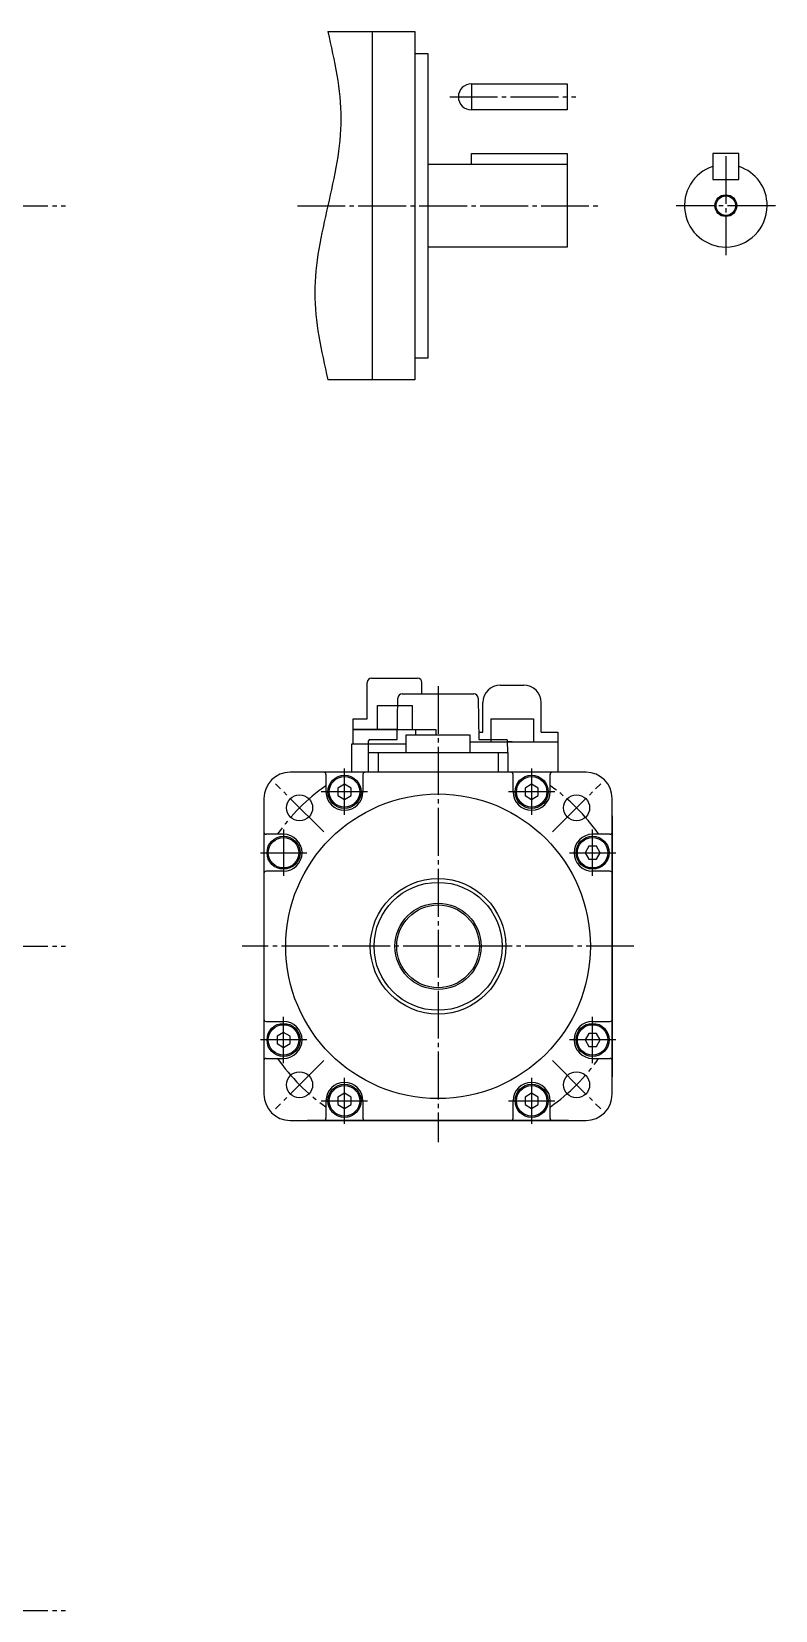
# Model space of a CAD drawing. Header units: millimetres. Extents: x -243 to 270, y -238 to 165.
# Drawn here: x 99.1 to 270, y -197.6 to 165.1 of the extents above; entities that cross this region are included whole.
import ezdxf

# ---------------------------------------------------------------- set-up
doc = ezdxf.new("R2010")
doc.units = ezdxf.units.MM
doc.linetypes.add('DASH_CENTER', pattern=[14, 11, -1, 1, -1])

msp = doc.modelspace()

# ---------------------------------------------------------------- linework, layer by layer
at = {"color": 7, "linetype": 'Continuous'}
for p, q in [((167.19, 165.15), (187.19, 165.15)), ((177.39, 165.15), (177.39, 85.15)), ((187.19, 165.15), (187.19, 85.15)), ((187.19, 160.15), (190.19, 160.15)), ((190.19, 160.15), (190.19, 90.15)), ((200.19, 153.15), (222.19, 153.15)), ((200.19, 153.15), (200.19, 147.15)), ((222.19, 153.15), (222.19, 147.15)), ((222.19, 147.15), (200.19, 147.15)), ((190.19, 134.65), (222.19, 134.65)), ((200.19, 134.65), (200.19, 137.15)), ((200.19, 137.15), (222.19, 137.15)), ((222.19, 137.15), (222.19, 134.65)), ((222.19, 134.65), (222.19, 115.65)), ((261.63, 137.15), (255.63, 137.15)), ((255.63, 137.15), (255.63, 131.15)), ((261.63, 131.15), (261.63, 137.15)), ((255.63, 131.15), (261.63, 131.15)), ((222.19, 115.65), (190.19, 115.65)), ((190.19, 90.15), (187.19, 90.15)), ((187.19, 85.15), (167.19, 85.15)), ((178.61, 4.78), (178.61, 10.28)), ((178.61, 10.28), (186.59, 10.28)), ((186.59, 10.28), (186.59, 4.78)), ((204.62, 7.28), (214.42, 7.28)), ((204.62, 7.28), (204.62, 1.98)), ((214.42, 7.28), (214.42, 1.98)), ((173.02, 1.48), (173.02, 4.78)), ((173.02, 4.78), (192.02, 4.78)), ((187.31, 4.78), (187.31, 3.58)), ((192.02, 4.78), (192.02, 3.58)), ((172.72, -5.02), (172.72, 1.48)), ((172.72, 1.48), (185.22, 1.48)), ((185.22, -0.52), (185.22, 3.58)), ((185.22, 3.58), (199.82, 3.58)), ((199.82, 3.58), (199.82, -0.52)), ((199.82, 1.98), (220.02, 1.98)), ((220.02, 1.98), (220.02, -5.02)), ((176.52, -5.02), (176.52, -0.52)), ((176.52, -0.52), (185.22, -0.52)), ((178.72, -0.52), (178.72, -5.02)), ((185.22, -0.52), (199.82, -0.52)), ((199.82, -0.52), (208.52, -0.52)), ((206.32, -0.52), (206.32, -5.02)), ((208.52, -0.52), (208.52, -5.02)), ((176.52, -5.02), (158.52, -5.02)), ((166.77, -5.52), (166.77, -9.52)), ((175.27, -5.52), (175.27, -9.52)), ((208.52, -5.02), (176.52, -5.02)), ((209.27, -5.02), (208.52, -5.02)), ((218.77, -5.02), (209.27, -5.02)), ((209.77, -9.52), (209.77, -5.52)), ((218.27, -9.52), (218.27, -5.52)), ((226.52, -5.02), (218.77, -5.02)), ((171.02, -7.79), (169.52, -8.65)), ((169.52, -8.65), (169.52, -10.38)), ((169.52, -10.38), (171.02, -11.25)), ((172.52, -8.65), (171.02, -7.79)), ((171.02, -11.25), (172.52, -10.38)), ((172.52, -10.38), (172.52, -8.65)), ((214.02, -7.79), (212.52, -8.65)), ((212.52, -8.65), (212.52, -10.38)), ((212.52, -10.38), (214.02, -11.25)), ((215.52, -8.65), (214.02, -7.79)), ((214.02, -11.25), (215.52, -10.38)), ((215.52, -10.38), (215.52, -8.65)), ((152.52, -11.02), (152.52, -79.02)), ((232.52, -79.02), (232.52, -11.02)), ((152.52, -15.02), (152.52, -75.02)), ((232.52, -15.02), (232.52, -75.02)), ((157.02, -19.27), (153.02, -19.27)), ((232.02, -19.27), (228.02, -19.27)), ((227.15, -22.02), (226.29, -23.52)), ((226.29, -23.52), (227.15, -25.02)), ((228.89, -22.02), (227.15, -22.02)), ((227.15, -25.02), (228.89, -25.02)), ((229.75, -23.52), (228.89, -22.02)), ((228.89, -25.02), (229.75, -23.52)), ((157.02, -27.77), (153.02, -27.77)), ((232.02, -27.77), (228.02, -27.77)), ((153.02, -62.27), (157.02, -62.27)), ((157.02, -64.79), (155.52, -65.65)), ((158.52, -65.65), (157.02, -64.79)), ((227.15, -65.02), (226.29, -66.52)), ((228.89, -65.02), (227.15, -65.02)), ((228.02, -62.27), (232.02, -62.27)), ((229.75, -66.52), (228.89, -65.02)), ((155.52, -65.65), (155.52, -67.38)), ((155.52, -67.38), (157.02, -68.25)), ((157.02, -68.25), (158.52, -67.38)), ((158.52, -67.38), (158.52, -65.65)), ((226.29, -66.52), (227.15, -68.02)), ((227.15, -68.02), (228.89, -68.02)), ((228.89, -68.02), (229.75, -66.52)), ((153.02, -70.77), (157.02, -70.77)), ((228.02, -70.77), (232.02, -70.77)), ((171.02, -78.79), (169.52, -79.65)), ((169.52, -79.65), (169.52, -81.38)), ((172.52, -79.65), (171.02, -78.79)), ((172.52, -81.38), (172.52, -79.65)), ((214.02, -78.79), (212.52, -79.65)), ((212.52, -79.65), (212.52, -81.38)), ((215.52, -79.65), (214.02, -78.79)), ((215.52, -81.38), (215.52, -79.65)), ((166.77, -80.52), (166.77, -84.52)), ((169.52, -81.38), (171.02, -82.25)), ((171.02, -82.25), (172.52, -81.38)), ((175.27, -80.52), (175.27, -84.52)), ((209.77, -84.52), (209.77, -80.52)), ((212.52, -81.38), (214.02, -82.25)), ((214.02, -82.25), (215.52, -81.38)), ((218.27, -84.52), (218.27, -80.52)), ((158.52, -85.02), (226.52, -85.02)), ((222.52, -85.02), (162.52, -85.02))]:
    msp.add_line(p, q, dxfattribs=at)
at = {"color": 1, "linetype": 'DASH_CENTER'}
for p, q in [((195.19, 150.15), (224.19, 150.15)), ((258.63, 136.55), (258.63, 113.75)), ((-104.1, 125.15), (106.89, 125.15)), ((160.19, 125.15), (229.19, 125.15)), ((270.03, 125.15), (247.23, 125.15)), ((192.52, 14.78), (192.52, -90.02)), ((171.02, -9.52), (171.02, -4.2)), ((214.02, -4.2), (214.02, -9.52)), ((166.25, -18.74), (155.15, -7.65)), ((171.02, -9.52), (165.7, -9.52)), ((176.34, -9.52), (171.02, -9.52)), ((171.02, -14.84), (171.02, -9.52)), ((214.02, -9.52), (208.7, -9.52)), ((219.34, -9.52), (214.02, -9.52)), ((214.02, -9.52), (214.02, -14.84)), ((218.79, -18.74), (229.89, -7.65)), ((157.02, -18.2), (157.02, -23.52)), ((228.02, -23.52), (228.02, -18.2)), ((151.7, -23.52), (157.02, -23.52)), ((157.02, -23.52), (157.02, -28.84)), ((157.02, -23.52), (162.34, -23.52)), ((222.7, -23.52), (228.02, -23.52)), ((228.02, -23.52), (233.34, -23.52)), ((228.02, -28.84), (228.02, -23.52)), ((-104.1, -45.02), (106.89, -45.02)), ((237.52, -45.02), (147.52, -45.02)), ((157.02, -66.52), (157.02, -61.2)), ((228.02, -66.52), (228.02, -61.2)), ((157.02, -66.52), (151.7, -66.52)), ((157.02, -71.84), (157.02, -66.52)), ((162.34, -66.52), (157.02, -66.52)), ((228.02, -66.52), (222.7, -66.52)), ((228.02, -71.84), (228.02, -66.52)), ((233.34, -66.52), (228.02, -66.52)), ((166.25, -71.29), (155.15, -82.38)), ((218.79, -71.29), (229.89, -82.38)), ((171.02, -80.52), (171.02, -75.2)), ((214.02, -75.2), (214.02, -80.52)), ((165.7, -80.52), (171.02, -80.52)), ((171.02, -80.52), (176.34, -80.52)), ((171.02, -85.84), (171.02, -80.52)), ((208.7, -80.52), (214.02, -80.52)), ((214.02, -80.52), (214.02, -85.84)), ((214.02, -80.52), (219.34, -80.52)), ((-104.1, -197.6), (106.89, -197.6))]:
    msp.add_line(p, q, dxfattribs=at)
at = {"color": 4, "linetype": 'Continuous'}
for p, q in [((176.22, 7.28), (176.22, 15.56)), ((177.22, 16.58), (187.82, 16.58)), ((188.82, 12.98), (188.82, 15.58)), ((206.82, 14.98), (212.22, 14.98)), ((183.12, 2.48), (183.29, 12)), ((184.29, 12.98), (200.75, 12.98)), ((201.75, 12), (201.92, 2.48)), ((202.82, 4.18), (202.82, 10.98)), ((216.22, 4.18), (216.22, 10.98)), ((173.02, 4.78), (173.02, 7.28)), ((173.02, 7.28), (176.22, 7.28)), ((183.16, 4.78), (173.02, 4.78)), ((201.89, 4.18), (202.82, 4.18)), ((216.22, 4.18), (220.02, 4.18)), ((220.02, 4.18), (220.02, 1.98)), ((176.52, -0.52), (176.57, 2.19)), ((176.87, 2.48), (183.12, 2.48)), ((201.92, 2.48), (208.17, 2.48)), ((208.52, -0.52), (208.47, 2.19)), ((209.52, 1.98), (208.48, 1.98)), ((209.52, 1.98), (220.02, 1.98)), ((176.52, -0.52), (192.52, -0.52)), ((192.52, -0.52), (208.52, -0.52))]:
    msp.add_line(p, q, dxfattribs=at)
at = {"color": 2, "linetype": 'Continuous'}
msp.add_circle((258.63, 125.15), 2.5, dxfattribs=at)
at = {"color": 7, "linetype": 'Continuous'}
for centre, radius in [((258.63, 125.15), 2.25), ((171.02, -9.52), 3.8), ((171.02, -9.52), 3.5), ((214.02, -9.52), 3.8), ((214.02, -9.52), 3.5), ((192.52, -45.02), 35), ((160.7, -13.2), 3), ((224.34, -13.2), 3), ((157.02, -23.52), 3.8), ((157.02, -23.52), 3.5), ((228.02, -23.52), 3.8), ((228.02, -23.52), 3.5), ((192.52, -45.02), 15.57), ((192.52, -45.02), 15.57), ((192.52, -45.02), 15.57), ((192.52, -45.02), 14.7), ((192.52, -45.02), 14.7), ((192.52, -45.02), 14.7), ((192.52, -45.02), 14.7), ((192.52, -45.02), 9.9), ((192.52, -45.02), 9.5), ((157.02, -66.52), 3.8), ((157.02, -66.52), 3.5), ((228.02, -66.52), 3.8), ((228.02, -66.52), 3.5), ((160.7, -76.84), 3), ((224.34, -76.84), 3), ((171.02, -80.52), 3.8), ((171.02, -80.52), 3.5), ((214.02, -80.52), 3.8), ((214.02, -80.52), 3.5)]:
    msp.add_circle(centre, radius, dxfattribs=at)
for centre, radius, start, end in [((200.19, 150.15), 3, 90, 180), ((200.19, 150.15), 3, 180, 270), ((258.63, 125.15), 9.5, 108.4085, 270), ((258.63, 125.15), 9.5, 0, 71.5915), ((258.63, 125.15), 9.5, 270, 0), ((158.52, -11.02), 6, 90, 180), ((166.27, -5.52), 0.5, 0, 90), ((175.77, -5.52), 0.5, 90, 180), ((209.27, -5.52), 0.5, 0, 90), ((218.77, -5.52), 0.5, 90, 180), ((226.52, -11.02), 6, 0, 90), ((171.02, -9.52), 4.25, 180, 0), ((171.02, -9.52), 4.25, 180, 0), ((214.02, -9.52), 4.25, 180, 0), ((153.02, -18.77), 0.5, 180, 270), ((157.02, -23.52), 4.25, 270, 90), ((228.02, -23.52), 4.25, 90, 270), ((228.02, -23.52), 4.25, 90, 270), ((232.02, -18.77), 0.5, 270, 0), ((153.02, -28.27), 0.5, 90, 180), ((232.02, -28.27), 0.5, 0, 90), ((153.02, -61.77), 0.5, 180, 270), ((157.02, -66.52), 4.25, 270, 90), ((157.02, -66.52), 4.25, 270, 90), ((228.02, -66.52), 4.25, 90, 270), ((232.02, -61.77), 0.5, 270, 0), ((153.02, -71.27), 0.5, 90, 180), ((232.02, -71.27), 0.5, 0, 90), ((158.52, -79.02), 6, 180, 270), ((171.02, -80.52), 4.25, 0, 180), ((214.02, -80.52), 4.25, 0, 180), ((214.02, -80.52), 4.25, 0, 180), ((226.52, -79.02), 6, 270, 0), ((166.27, -84.52), 0.5, 270, 0), ((175.77, -84.52), 0.5, 180, 270), ((209.27, -84.52), 0.5, 270, 0), ((218.77, -84.52), 0.5, 180, 270)]:
    msp.add_arc(centre, radius, start, end, dxfattribs=at)
at = {"color": 4, "linetype": 'Continuous'}
for centre, radius, start, end in [((177.22, 15.58), 1, 90, 180), ((187.82, 15.58), 1, 0, 90), ((206.82, 10.98), 4, 90, 180), ((212.22, 10.98), 4, 0, 90), ((184.29, 11.98), 1, 90, 179), ((200.75, 11.98), 1, 1, 90), ((176.87, 2.18), 0.3, 90, 179), ((208.17, 2.18), 0.3, 1, 90)]:
    msp.add_arc(centre, radius, start, end, dxfattribs=at)
at = {"color": 1, "linetype": 'DASH_CENTER'}
for start, end in [(125, 145), (35, 55), (215, 235), (305, 325)]:
    msp.add_arc((192.52, -45.02), 45, start, end, dxfattribs=at)
at = {"color": 2, "linetype": 'Continuous'}
msp.add_open_spline([(167.19, 165.15), (168.69, 158.48), (171.69, 145.15), (167.19, 125.15), (162.69, 105.15), (165.69, 91.82), (167.19, 85.15)], degree=3, dxfattribs=at)

doc.saveas('drawing.dxf')
